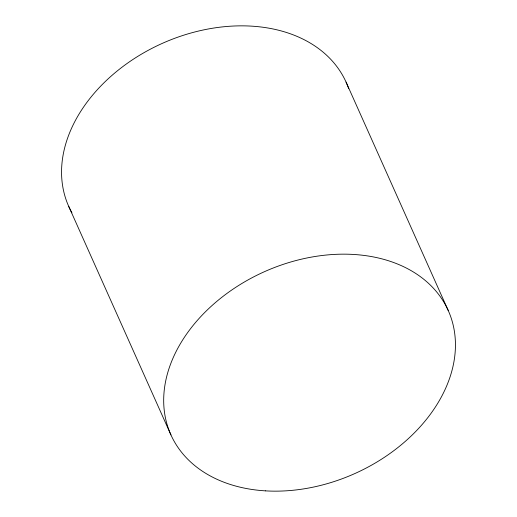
<?xml version="1.0" encoding="UTF-8"?>
<svg xmlns="http://www.w3.org/2000/svg" width="517" height="517" viewBox="0 0 517 517"><rect width="100%" height="100%" fill="white"/><g stroke="black" fill="none" stroke-linecap="round" stroke-linejoin="round"><path stroke-width="0.78" d="M346.067 82.113L448.2 310.433M68.8 206.567L170.933 434.887M71.941 212.81A151.959 110.593 -24.1 0 1 162.118 43.46A151.959 110.593 -24.1 0 1 348.704 88.737M265.434 490.859A151.959 110.593 -24.1 0 0 452.045 320.837A151.959 110.593 -24.1 0 0 211.214 306.284A151.959 110.593 -24.1 0 0 265.434 490.859"/></g></svg>
